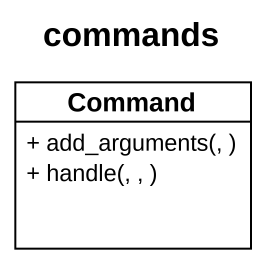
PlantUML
@startuml
title commands
hide circle
hide empty members
skinparam classAttributeIconSize 0
class Command {
  + add_arguments(, )
  + handle(, , )
}
@enduml
